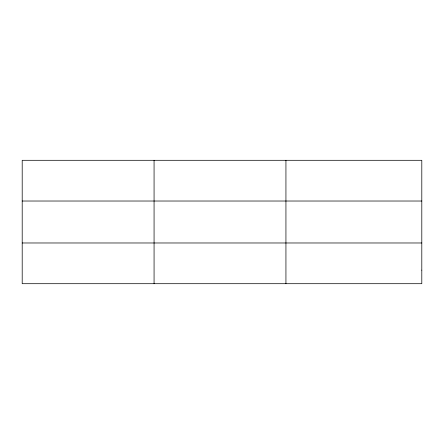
<?xml version="1.0" encoding="UTF-8"?>
<svg xmlns="http://www.w3.org/2000/svg" width="444" height="444" viewBox="0 0 444 444"><rect width="100%" height="100%" fill="white"/><g stroke="black" fill="none" stroke-linecap="round" stroke-linejoin="round"><path stroke-width="0.67" d="M154.068 283.699L154.068 160.301M285.936 283.699L285.936 160.301M22.2 201.021L421.8 201.021M22.2 242.979L421.8 242.979M421.8 270.124L421.8 283.699L22.2 283.699L22.2 160.301L421.8 160.301L421.8 270.124"/></g></svg>
